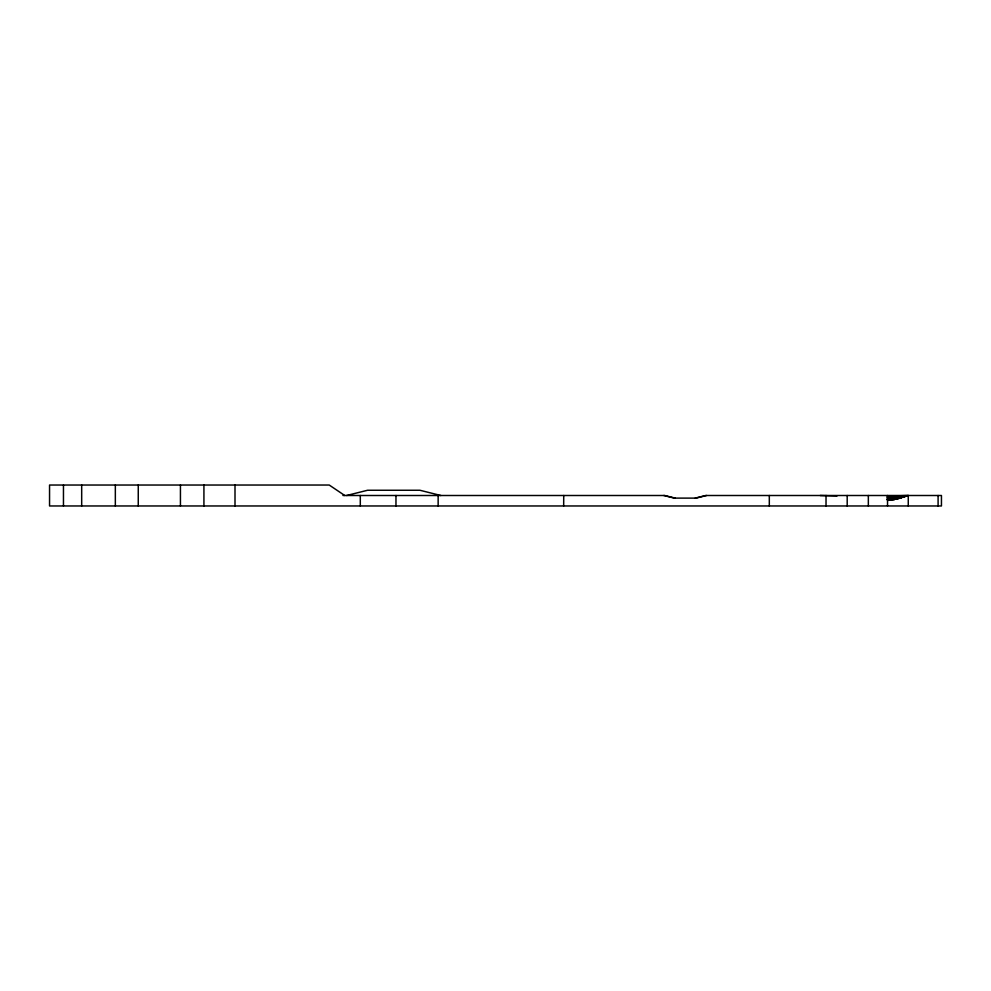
<?xml version="1.0" encoding="UTF-8"?>
<svg xmlns="http://www.w3.org/2000/svg" width="991" height="991" viewBox="0 0 991 991"><rect width="100%" height="100%" fill="white"/><g stroke="black" fill="none" stroke-linecap="round" stroke-linejoin="round"><path stroke-width="1.49" d="M908.264 505.967L908.264 495.5L898.007 498.758L887.639 500.443M346.627 495.5L367.562 490.26L419.911 490.26L440.846 495.5M695.224 498.114L705.691 495.5L941.45 495.5L941.45 505.967L49.55 505.967L49.55 485.033L329.223 485.033L344.757 495.5M706.558 495.5L696.091 498.114L674.289 498.114L663.821 495.5M887.416 496.181L908.264 495.5M886.995 497.247L904.87 496.739L887.973 496.751M888.035 498.151L901.438 497.829L887.626 497.829M887.589 498.956L898.007 498.758L887.267 498.758M887.118 499.637L894.563 499.526L886.895 499.526M888.134 500.096L891.107 500.071L888.035 500.071M342.936 495.5L664.688 495.5L675.156 498.114M820.189 495.5L837.011 496.008M938.093 495.5L938.093 505.967M887.527 495.5L887.527 505.967M868.339 495.5L868.339 505.967M847.194 495.5L847.194 505.967M826.023 495.5L826.023 505.967M769.313 495.5L769.313 505.967M563.73 495.5L563.668 505.967M438.146 495.5L438.146 505.967M395.966 495.5L395.966 505.967M360.303 495.5L360.303 505.967M235.003 485.033L235.003 505.967M203.923 485.033L203.923 505.967M180.436 485.033L180.436 505.967M138.257 485.033L138.257 505.967M115.34 485.033L115.34 505.967M81.683 485.033L81.683 505.967M63.461 485.033L63.461 505.967"/></g></svg>
